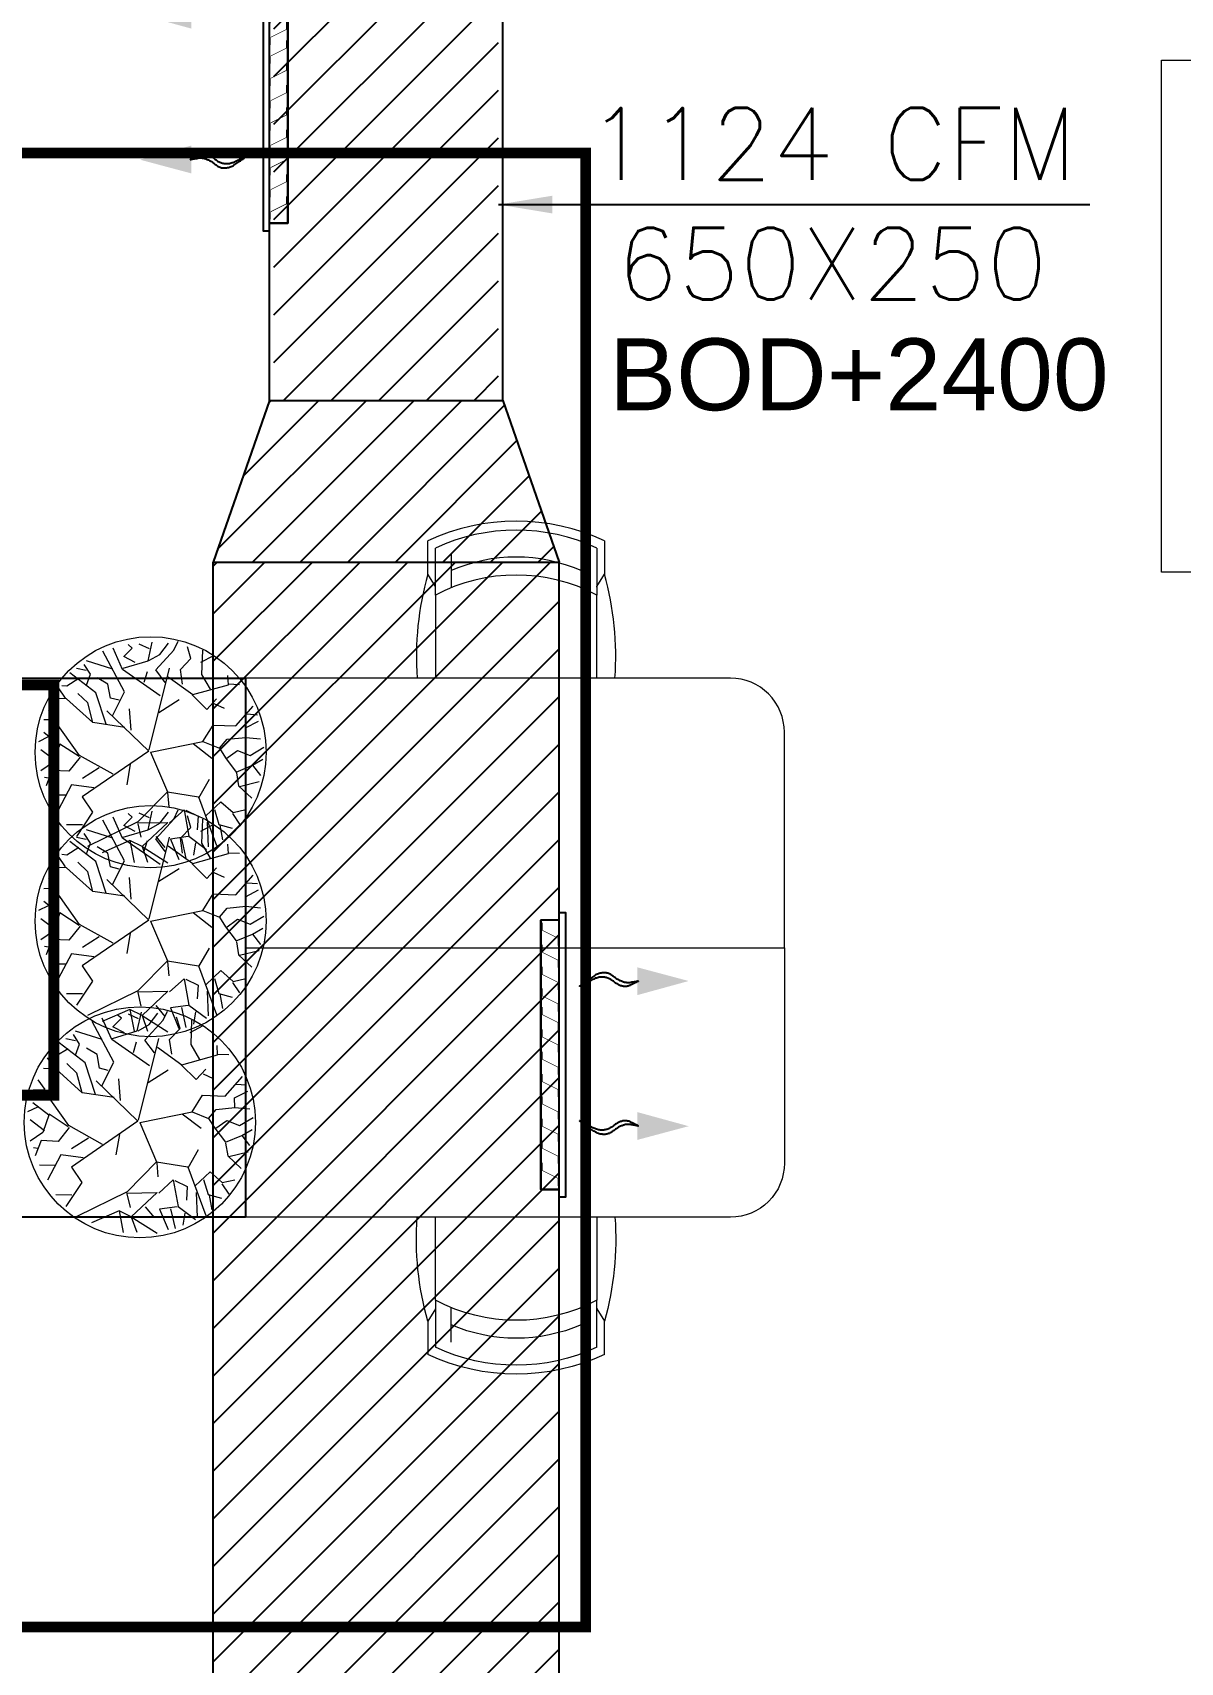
# Model space of a CAD drawing. Header units: millimetres. Extents: x 148480 to 578986, y 39883 to 155062.
# Drawn here: x 237398 to 240593, y 130264 to 134799 of the extents above; entities that cross this region are included whole.
import ezdxf

# ---------------------------------------------------------------- set-up
doc = ezdxf.new("R2010")
doc.units = ezdxf.units.MM
for name, pattern in [('CENTER', [2, 1.25, -0.25, 0.25, -0.25]), ('CONTINU', [0]), ('HIDDEN', [0.375, 0.25, -0.125])]:
    doc.linetypes.add(name, pattern=pattern)
for name, color, linetype in [('CEN', 252, 'CENTER'), ('Flooring', 44, 'Continuous'), ('HVAC-SECTIONS', 7, 'Continuous'), ('I - MODULAR', 44, 'Continuous'), ('Layer2', 4, 'Continuous'), ('Layer4', 6, 'Continuous'), ('M-HVAC ELLIPTICAL DUCT', 6, 'Continuous'), ('M-HVAC VRV PIPE', 4, 'Continuous'), ('M-HVAC-BOF', 6, 'Continuous'), ('M-HVAC-GRIL', 6, 'Continuous'), ('M-HVAC-INSULATION', 8, 'Continuous'), ('M-HVAC-SUPP', 4, 'Continuous'), ('M-HVAC-TEXT', 7, 'Continuous')]:
    doc.layers.add(name, color=color, linetype=linetype)
doc.layers.add('I-01$0$i-plants', color=7, linetype='Continuous', lineweight=13, true_color=0x86b300)
for name, color, linetype, lineweight in [('ID - MODULAR', 44, 'Continuous', 5), ('KDBS-SIDE THROW GRILLE', 1, 'Continuous', 18), ('M HVAC GRILLE', 6, 'Continuous', 13), ('M-HVAC-ADP TAG', 1, 'Continuous', 15)]:
    doc.layers.add(name, color=color, linetype=linetype, lineweight=lineweight)
doc.styles.add('ARAIL', font='arial.ttf')
doc.styles.add('R', font='romans.shx')
doc.styles.add('ROMAND', font='romand__.ttf')
doc.dimstyles.new('Vayucon', dxfattribs={"dimtxt": 200, "dimasz": 150, "dimexe": 0, "dimexo": 0, "dimgap": 9e-05, "dimtad": 1, "dimdec": 0, "dimrnd": 5, "dimzin": 0, "dimdsep": 46, "dimtxsty": 'ROMAND', "dimcen": 90, "dimclrd": 42, "dimclre": 8, "dimclrt": 7, "dimadec": 0, "dimazin": 0, "dimtfac": 1, "dimtdec": 0, "dimtofl": 0, "dimtmove": 1, "dimatfit": 0, "dimfxl": 1, "dimtolj": 1, "dimtzin": 0, "dimarcsym": 0})
pattern_1 = [(225, (811127.6, 15256.2), (66.29126, -66.29126), [])]

# ---------------------------------------------------------------- blocks, each defined once
blk = doc.blocks.new('GFC1')
at = {"layer": 'CEN', "color": 8, "linetype": 'HIDDEN', "lineweight": 0, "ltscale": 1500}
blk.add_lwpolyline([(311569.9, 131348.5), (307468.6, 131348.5), (307468.6, 135449.8), (311569.9, 135449.8)], close=True, dxfattribs=at)
at = {"layer": 'CEN', "color": 8, "linetype": 'Continuous', "lineweight": 0}
blk.add_lwpolyline([(310089.9, 132828.5), (308948.6, 132828.5), (308948.6, 133969.8), (310089.9, 133969.8)], close=True, dxfattribs=at)
at = {"layer": 'Flooring', "color": 8, "linetype": 'HIDDEN', "ltscale": 1500}
blk.add_lwpolyline([(328672.2, 130068.3, 1.540604), (310717.1, 129143.3, 0.119203), (311634.4, 128071.9, -0.704413), (307490.1, 113767.5)], format="xyb", dxfattribs=at)
at = {"layer": 'I - MODULAR', "color": 8, "linetype": 'Continuous'}
blk.add_lwpolyline([(310622.9, 132488.7), (308948.6, 132488.7), (308948.6, 133988.7), (310622.9, 133988.7)], close=True, dxfattribs=at)
at = {"layer": 'I-01$0$i-plants', "color": 8}
for p, q in [((310286.8, 133950.6), (310226.1, 134063.6)), ((310281.3, 134013.3), (310254.7, 134072.2)), ((310284.2, 134048.8), (310308.3, 134072.3)), ((310308.3, 134072.3), (310296.5, 134082.2)), ((310355.8, 134070.3), (310327.4, 134083.4)), ((310352.2, 134037.1), (310363.5, 134088.9)), ((310373.4, 134011.6), (310423.8, 134066.7)), ((310384.9, 134055), (310409.1, 134086.3)), ((310423.8, 134066.7), (310436.3, 134092)), ((310471.2, 134043.4), (310461.6, 134075.5)), ((310502.1, 133999.2), (310504.3, 134066.7)), ((310191.6, 133999.8), (310174.6, 134026.9)), ((310254.4, 134013.4), (310180.6, 134036.5)), ((310282.7, 134016.2), (310352.2, 134037.1)), ((310316.1, 134031.9), (310284.2, 134048.8)), ((310354.4, 134037.7), (310384.9, 134055)), ((310355.3, 133789), (310411.6, 134016.4)), ((310442.2, 134013.1), (310471.2, 134043.4)), ((310498.8, 134032.9), (310535.5, 134052.1)), ((310159.6, 133987.4), (310125.8, 133966.6)), ((310207, 133948.2), (310134.6, 134004)), ((310179.8, 134009.7), (310153.3, 134015.2)), ((310180.6, 133969.6), (310191.6, 133999.8)), ((310240.1, 133971.6), (310210.4, 133989.2)), ((310247.2, 133933.4), (310240.1, 133971.6)), ((310386.1, 133940), (310281.3, 134013.3)), ((310341.2, 133977.5), (310350.3, 134007.1)), ((310399.6, 133976.3), (310373.4, 134011.6)), ((310408.1, 133992.3), (310476.5, 133943.1)), ((310447.8, 133972), (310442.2, 134013.1)), ((310525.7, 133957.9), (310502.1, 133999.2)), ((310575.6, 133970.4), (310574.5, 133996.6)), ((310574.9, 133972.6), (310606.5, 133971.5)), ((310125.1, 133931.4), (310091.3, 133932.2)), ((310122.2, 133933.4), (310102.4, 133962.1)), ((310125.8, 133966.6), (310111.9, 133967.8)), ((310198.4, 133865), (310125.1, 133931.4)), ((310184.3, 133919.8), (310156.3, 133946.4)), ((310235.8, 133860.3), (310207, 133948.2)), ((310271.4, 133927.2), (310247.2, 133933.4)), ((310253.1, 133884.2), (310286.8, 133950.6)), ((310382, 133893.5), (310438.3, 133929.2)), ((310474.6, 133942.5), (310515.8, 133901.5)), ((310476.5, 133943.1), (310575.6, 133970.4)), ((310515.8, 133901.5), (310542.7, 133930.8)), ((310095.4, 133874.4), (310076.2, 133900.8)), ((310198.4, 133865), (310184.3, 133919.8)), ((310353.9, 133785.7), (310237.6, 133898.2)), ((310305.3, 133843.6), (310300.8, 133903.8)), ((310535.3, 133918), (310563.7, 133904.9)), ((310596.4, 133856), (310644.9, 133910.5)), ((310626.8, 133889.2), (310656.3, 133887)), ((310105.7, 133802.5), (310061.7, 133837.4)), ((310091, 133873.1), (310062.3, 133872.6)), ((310161.3, 133773.6), (310091, 133873.1)), ((310287.3, 133851.7), (310198.4, 133865)), ((310504.6, 133812.2), (310533.2, 133858.2)), ((310533.2, 133858.2), (310596.4, 133856)), ((310622.8, 133850.5), (310659.6, 133869.3)), ((310624, 133823.9), (310622.8, 133850.5)), ((310074.2, 133825.2), (310047, 133811.8)), ((310094.1, 133758.7), (310053.7, 133789.4)), ((310106.9, 133805.4), (310088.8, 133754.6)), ((310159.9, 133770.3), (310106.9, 133805.4)), ((310359.2, 133782.6), (310504.6, 133812.2)), ((310477.3, 133806.8), (310529.6, 133766.2)), ((310504.6, 133812.2), (310550.5, 133793.7)), ((310550.5, 133793.7), (310571.8, 133818.9)), ((310550.5, 133793.7), (310567.5, 133766.6)), ((310571.8, 133818.9), (310624, 133823.9)), ((310624, 133823.9), (310665.2, 133820)), ((310636.6, 133773.9), (310674.7, 133796.3)), ((310088.8, 133754.6), (310053.6, 133730.6)), ((310162.7, 133768.7), (310132, 133729.7)), ((310255, 133721.4), (310161.3, 133773.6)), ((310353.9, 133785.7), (310169, 133658.2)), ((310302.5, 133749), (310292.6, 133692.3)), ((310359.2, 133782.6), (310405.9, 133672.5)), ((310567.5, 133766.6), (310597.2, 133727.5)), ((310568.2, 133764.4), (310601.2, 133787.7)), ((310597.2, 133727.5), (310642.8, 133746.4)), ((310601.2, 133787.7), (310636.6, 133773.9)), ((310642.8, 133746.4), (310671.4, 133763.2)), ((310642.8, 133746.4), (310664.6, 133718)), ((310075.3, 133710.3), (310063.6, 133712.1)), ((310084.5, 133731.8), (310068.1, 133689.3)), ((310132, 133729.7), (310084.5, 133731.8)), ((310216.1, 133739.1), (310169.4, 133709.1)), ((310493.4, 133656), (310522.7, 133707.6)), ((310598, 133724.9), (310604, 133689.2)), ((310606.8, 133687.5), (310660.9, 133700.9)), ((310122.8, 133663), (310080.3, 133663.3)), ((310138.9, 133691.9), (310101.9, 133621.7)), ((310201.5, 133683.7), (310138.9, 133691.9)), ((310169.1, 133658.1), (310197.4, 133615.7)), ((310405.9, 133672.5), (310323.6, 133589.1)), ((310405.9, 133672.5), (310492.6, 133658.6)), ((310406.6, 133670.3), (310409.5, 133630.8)), ((310492.6, 133658.6), (310542.4, 133523.2)), ((310604, 133689.2), (310641.1, 133654.7)), ((310197.4, 133615.7), (310152.8, 133548.5)), ((310308.3, 133602.3), (310296.5, 133612.2)), ((310355.8, 133600.3), (310327.4, 133613.4)), ((310352.2, 133567.1), (310363.5, 133618.9)), ((310384.9, 133585), (310409.1, 133616.3)), ((310411.8, 133585.9), (310452.2, 133622.4)), ((310423.8, 133596.7), (310436.3, 133622)), ((310452.2, 133622.4), (310465.5, 133548.6)), ((310457, 133621), (310491.2, 133604.4)), ((310513.2, 133605.7), (310554.7, 133645)), ((310536.8, 133623.4), (310549.3, 133581.5)), ((310554.7, 133645), (310588.5, 133614.9)), ((310587.1, 133611.9), (310607, 133582.9)), ((310588.5, 133614.9), (310623.8, 133623)), ((310170, 133580.5), (310125.4, 133580.6)), ((310254.4, 133543.4), (310180.6, 133566.5)), ((310323.6, 133589.1), (310183.6, 133520.3)), ((310286.8, 133480.6), (310226.1, 133593.6)), ((310281.3, 133543.3), (310254.7, 133602.2)), ((310282.7, 133546.2), (310352.2, 133567.1)), ((310284.2, 133578.8), (310308.3, 133602.3)), ((310316.1, 133561.9), (310284.2, 133578.8)), ((310322.5, 133586), (310407, 133587.3)), ((310323.2, 133583.7), (310332.1, 133546.1)), ((310407, 133587.3), (310335.4, 133520.2)), ((310354.4, 133567.7), (310384.9, 133585)), ((310373.4, 133541.6), (310423.8, 133596.7)), ((310442.2, 133543.1), (310471.2, 133573.4)), ((310471.2, 133573.4), (310461.6, 133605.5)), ((310491.2, 133604.4), (310489, 133566.3)), ((310498.8, 133562.9), (310535.5, 133582.1)), ((310502.1, 133529.2), (310504.3, 133596.7)), ((310516.2, 133587.8), (310518.9, 133519)), ((310549.3, 133581.5), (310586, 133571.3)), ((310552.2, 133579.9), (310559.6, 133539.3)), ((310159.6, 133517.4), (310125.8, 133496.6)), ((310207, 133478.2), (310134.6, 133534)), ((310179.8, 133539.7), (310153.3, 133545.2)), ((310191.6, 133529.8), (310174.6, 133556.9)), ((310180.6, 133499.6), (310191.6, 133529.8)), ((310240.1, 133501.6), (310210.4, 133519.2)), ((310301.5, 133536.9), (310224.4, 133503.1)), ((310386.1, 133470), (310281.3, 133543.3)), ((310335.4, 133520.2), (310301.5, 133536.9)), ((310301.5, 133536.9), (310313, 133476)), ((310335.4, 133520.2), (310407.1, 133474.8)), ((310335.4, 133520.2), (310350.9, 133476.7)), ((310341.2, 133507.5), (310350.3, 133537.1)), ((310355.3, 133319), (310411.6, 133546.4)), ((310399.6, 133506.3), (310373.4, 133541.6)), ((310374, 133548), (310398.7, 133517.6)), ((310408.1, 133522.3), (310476.5, 133473.1)), ((310463.3, 133547.9), (310414.1, 133541)), ((310414.1, 133541), (310437.9, 133484.1)), ((310447.8, 133502), (310442.2, 133543.1)), ((310444.9, 133542.4), (310457.1, 133487)), ((310465.5, 133548.6), (310514.4, 133512.3)), ((310484.3, 133530.2), (310478.8, 133496.3)), ((310525.7, 133487.9), (310502.1, 133529.2)), ((310575.6, 133500.4), (310574.5, 133526.6)), ((310122.2, 133463.4), (310102.4, 133492.1)), ((310125.8, 133496.6), (310111.9, 133497.8)), ((310184.3, 133449.8), (310156.3, 133476.4)), ((310235.8, 133390.3), (310207, 133478.2)), ((310247.2, 133463.4), (310240.1, 133501.6)), ((310253.1, 133414.2), (310286.8, 133480.6)), ((310474.6, 133472.5), (310515.8, 133431.5)), ((310476.5, 133473.1), (310575.6, 133500.4)), ((310574.9, 133502.6), (310606.5, 133501.5)), ((310095.4, 133404.4), (310076.2, 133430.8)), ((310125.1, 133461.4), (310091.3, 133462.2)), ((310198.4, 133395), (310125.1, 133461.4)), ((310198.4, 133395), (310184.3, 133449.8)), ((310353.9, 133315.7), (310237.6, 133428.2)), ((310271.4, 133457.2), (310247.2, 133463.4)), ((310305.3, 133373.6), (310300.8, 133433.8)), ((310382, 133423.5), (310438.3, 133459.2)), ((310515.8, 133431.5), (310542.7, 133460.8)), ((310535.3, 133448), (310563.7, 133434.9)), ((310596.4, 133386), (310644.9, 133440.5)), ((310091, 133403.1), (310062.3, 133402.6)), ((310161.3, 133303.6), (310091, 133403.1)), ((310287.3, 133381.7), (310198.4, 133395)), ((310504.6, 133342.2), (310533.2, 133388.2)), ((310533.2, 133388.2), (310596.4, 133386)), ((310622.8, 133380.5), (310659.6, 133399.3)), ((310626.8, 133419.2), (310656.3, 133417)), ((310074.2, 133355.2), (310047, 133341.8)), ((310105.7, 133332.5), (310061.7, 133367.4)), ((310359.2, 133312.6), (310504.6, 133342.2)), ((310477.3, 133336.8), (310529.6, 133296.2)), ((310504.6, 133342.2), (310550.5, 133323.7)), ((310550.5, 133323.7), (310571.8, 133348.9)), ((310571.8, 133348.9), (310624, 133353.9)), ((310624, 133353.9), (310622.8, 133380.5)), ((310624, 133353.9), (310665.2, 133350)), ((310094.1, 133288.7), (310053.7, 133319.4)), ((310106.9, 133335.4), (310088.8, 133284.6)), ((310159.9, 133300.3), (310106.9, 133335.4)), ((310162.7, 133298.7), (310132, 133259.7)), ((310255, 133251.4), (310161.3, 133303.6)), ((310353.9, 133315.7), (310169, 133188.2)), ((310359.2, 133312.6), (310405.9, 133202.5)), ((310550.5, 133323.7), (310567.5, 133296.6)), ((310567.5, 133296.6), (310597.2, 133257.5)), ((310568.2, 133294.4), (310601.2, 133317.7)), ((310601.2, 133317.7), (310636.6, 133303.9)), ((310636.6, 133303.9), (310674.7, 133326.3)), ((310642.8, 133276.4), (310671.4, 133293.2)), ((310088.8, 133284.6), (310053.6, 133260.6)), ((310084.5, 133261.8), (310068.1, 133219.3)), ((310132, 133259.7), (310084.5, 133261.8)), ((310216.1, 133269.1), (310169.4, 133239.1)), ((310302.5, 133279), (310292.6, 133222.3)), ((310597.2, 133257.5), (310642.8, 133276.4)), ((310598, 133254.9), (310604, 133219.2)), ((310642.8, 133276.4), (310664.6, 133248)), ((310075.3, 133240.3), (310063.6, 133242.1)), ((310138.9, 133221.9), (310101.9, 133151.7)), ((310201.5, 133213.7), (310138.9, 133221.9)), ((310405.9, 133202.5), (310323.6, 133119.1)), ((310405.9, 133202.5), (310492.6, 133188.6)), ((310406.6, 133200.3), (310409.5, 133160.8)), ((310493.4, 133186), (310522.7, 133237.6)), ((310604, 133219.2), (310641.1, 133184.7)), ((310606.8, 133217.5), (310660.9, 133230.9)), ((310122.8, 133193), (310080.3, 133193.3)), ((310169.1, 133188.1), (310197.4, 133145.7)), ((310492.6, 133188.6), (310542.4, 133053.2)), ((310513.2, 133135.7), (310554.7, 133175)), ((310554.7, 133175), (310588.5, 133144.9)), ((310170, 133110.5), (310125.4, 133110.6)), ((310197.4, 133145.7), (310152.8, 133078.5)), ((310323.6, 133119.1), (310183.6, 133050.3)), ((310322.5, 133116), (310407, 133117.3)), ((310323.2, 133113.7), (310332.1, 133076.1)), ((310407, 133117.3), (310335.4, 133050.2)), ((310411.8, 133115.9), (310452.2, 133152.4)), ((310452.2, 133152.4), (310465.5, 133078.6)), ((310457, 133151), (310491.2, 133134.4)), ((310491.2, 133134.4), (310489, 133096.3)), ((310516.2, 133117.8), (310518.9, 133049)), ((310536.8, 133153.4), (310549.3, 133111.5)), ((310549.3, 133111.5), (310586, 133101.3)), ((310552.2, 133109.9), (310559.6, 133069.3)), ((310587.1, 133141.9), (310607, 133112.9)), ((310588.5, 133144.9), (310623.8, 133153)), ((310301.5, 133066.9), (310224.4, 133033.1)), ((310335.4, 133050.2), (310301.5, 133066.9)), ((310301.5, 133066.9), (310313, 133006)), ((310374, 133078), (310398.7, 133047.6)), ((310463.3, 133077.9), (310414.1, 133071)), ((310414.1, 133071), (310437.9, 133014.1)), ((310444.9, 133072.4), (310457.1, 133017)), ((310465.5, 133078.6), (310514.4, 133042.3)), ((310256.8, 132920.6), (310196.1, 133033.6)), ((310251.3, 132983.3), (310224.7, 133042.2)), ((310254.2, 133018.8), (310278.3, 133042.3)), ((310286.1, 133001.9), (310254.2, 133018.8)), ((310278.3, 133042.3), (310266.5, 133052.2)), ((310325.8, 133040.3), (310297.4, 133053.4)), ((310322.2, 133007.1), (310333.5, 133058.9)), ((310324.4, 133007.7), (310354.9, 133025)), ((310335.4, 133050.2), (310407.1, 133004.8)), ((310335.4, 133050.2), (310350.9, 133006.7)), ((310343.4, 132981.6), (310393.8, 133036.7)), ((310354.9, 133025), (310379.1, 133056.3)), ((310393.8, 133036.7), (310406.3, 133062)), ((310441.2, 133013.4), (310431.6, 133045.5)), ((310468.8, 133002.9), (310505.5, 133022.1)), ((310472.1, 132969.2), (310474.3, 133036.7)), ((310484.3, 133060.2), (310478.8, 133026.3)), ((310177, 132918.2), (310104.6, 132974)), ((310149.8, 132979.7), (310123.3, 132985.2)), ((310161.6, 132969.8), (310144.6, 132996.9)), ((310224.4, 132983.4), (310150.6, 133006.5)), ((310356.1, 132910), (310251.3, 132983.3)), ((310252.7, 132986.2), (310322.2, 133007.1)), ((310311.2, 132947.5), (310320.3, 132977.1)), ((310325.3, 132759), (310381.6, 132986.4)), ((310369.6, 132946.3), (310343.4, 132981.6)), ((310412.2, 132983.1), (310441.2, 133013.4)), ((310417.8, 132942), (310412.2, 132983.1)), ((310092.2, 132903.4), (310072.4, 132932.1)), ((310095.8, 132936.6), (310081.9, 132937.8)), ((310129.6, 132957.4), (310095.8, 132936.6)), ((310150.6, 132939.6), (310161.6, 132969.8)), ((310210.1, 132941.6), (310180.4, 132959.2)), ((310217.2, 132903.4), (310210.1, 132941.6)), ((310378.1, 132962.3), (310446.5, 132913.1)), ((310446.5, 132913.1), (310545.6, 132940.4)), ((310495.7, 132927.9), (310472.1, 132969.2)), ((310545.6, 132940.4), (310544.5, 132966.6)), ((310544.9, 132942.6), (310576.5, 132941.5)), ((310095.1, 132901.4), (310061.3, 132902.2)), ((310168.4, 132835), (310095.1, 132901.4)), ((310154.3, 132889.8), (310126.3, 132916.4)), ((310168.4, 132835), (310154.3, 132889.8)), ((310205.8, 132830.3), (310177, 132918.2)), ((310241.4, 132897.2), (310217.2, 132903.4)), ((310223.1, 132854.2), (310256.8, 132920.6)), ((310352, 132863.5), (310408.3, 132899.2)), ((310444.6, 132912.5), (310485.8, 132871.5)), ((310485.8, 132871.5), (310512.7, 132900.8)), ((310505.3, 132888), (310533.7, 132874.9)), ((310061, 132843.1), (310032.3, 132842.6)), ((310065.4, 132844.4), (310046.2, 132870.8)), ((310131.3, 132743.6), (310061, 132843.1)), ((310323.9, 132755.7), (310207.6, 132868.2)), ((310275.3, 132813.6), (310270.8, 132873.8)), ((310566.4, 132826), (310614.9, 132880.5)), ((310592.8, 132820.5), (310629.6, 132839.3)), ((310596.8, 132859.2), (310626.3, 132857)), ((310044.2, 132795.2), (310017, 132781.8)), ((310075.7, 132772.5), (310031.7, 132807.4)), ((310257.3, 132821.7), (310168.4, 132835)), ((310474.6, 132782.2), (310503.2, 132828.2)), ((310503.2, 132828.2), (310566.4, 132826)), ((310541.8, 132788.9), (310594, 132793.9)), ((310594, 132793.9), (310592.8, 132820.5)), ((310594, 132793.9), (310635.2, 132790)), ((310064.1, 132728.7), (310023.7, 132759.4)), ((310076.9, 132775.4), (310058.8, 132724.6)), ((310129.9, 132740.3), (310076.9, 132775.4)), ((310323.9, 132755.7), (310139, 132628.2)), ((310329.2, 132752.6), (310474.6, 132782.2)), ((310329.2, 132752.6), (310375.9, 132642.5)), ((310447.3, 132776.8), (310499.6, 132736.2)), ((310474.6, 132782.2), (310520.5, 132763.7)), ((310520.5, 132763.7), (310541.8, 132788.9)), ((310520.5, 132763.7), (310537.5, 132736.6)), ((310538.2, 132734.4), (310571.2, 132757.7)), ((310571.2, 132757.7), (310606.6, 132743.9)), ((310606.6, 132743.9), (310644.7, 132766.3)), ((310058.8, 132724.6), (310023.6, 132700.6)), ((310054.5, 132701.8), (310038.1, 132659.3)), ((310102, 132699.7), (310054.5, 132701.8)), ((310132.7, 132738.7), (310102, 132699.7)), ((310225, 132691.4), (310131.3, 132743.6)), ((310186.1, 132709.1), (310139.4, 132679.1)), ((310272.5, 132719), (310262.6, 132662.3)), ((310537.5, 132736.6), (310567.2, 132697.5)), ((310567.2, 132697.5), (310612.8, 132716.4)), ((310612.8, 132716.4), (310641.4, 132733.2)), ((310612.8, 132716.4), (310634.6, 132688)), ((310045.3, 132680.3), (310033.6, 132682.1)), ((310108.9, 132661.9), (310071.9, 132591.7)), ((310171.5, 132653.7), (310108.9, 132661.9)), ((310463.4, 132626), (310492.7, 132677.6)), ((310568, 132694.9), (310574, 132659.2)), ((310574, 132659.2), (310611.1, 132624.7)), ((310576.8, 132657.5), (310630.9, 132670.9)), ((310092.8, 132633), (310050.3, 132633.3)), ((310139.1, 132628.1), (310167.4, 132585.7)), ((310375.9, 132642.5), (310293.6, 132559.1)), ((310375.9, 132642.5), (310462.6, 132628.6)), ((310376.6, 132640.3), (310379.5, 132600.8)), ((310462.6, 132628.6), (310512.4, 132493.2)), ((310483.2, 132575.7), (310524.7, 132615)), ((310524.7, 132615), (310558.5, 132584.9)), ((310167.4, 132585.7), (310122.8, 132518.5)), ((310381.8, 132555.9), (310422.2, 132592.4)), ((310422.2, 132592.4), (310435.5, 132518.6)), ((310427, 132591), (310461.2, 132574.4)), ((310461.2, 132574.4), (310459, 132536.3)), ((310506.8, 132593.4), (310519.3, 132551.5)), ((310557.1, 132581.9), (310577, 132552.9)), ((310558.5, 132584.9), (310593.8, 132593)), ((310140, 132550.5), (310095.4, 132550.6)), ((310293.6, 132559.1), (310153.6, 132490.3)), ((310292.5, 132556), (310377, 132557.3)), ((310293.2, 132553.7), (310302.1, 132516.1)), ((310377, 132557.3), (310305.4, 132490.2)), ((310486.2, 132557.8), (310488.9, 132489)), ((310519.3, 132551.5), (310556, 132541.3)), ((310522.2, 132549.9), (310529.6, 132509.3)), ((310271.5, 132506.9), (310194.4, 132473.1)), ((310305.4, 132490.2), (310271.5, 132506.9)), ((310271.5, 132506.9), (310283, 132446)), ((310305.4, 132490.2), (310377.1, 132444.8)), ((310305.4, 132490.2), (310320.9, 132446.7)), ((310344, 132518), (310368.7, 132487.6)), ((310433.3, 132517.9), (310384.1, 132511)), ((310384.1, 132511), (310407.9, 132454.1)), ((310414.9, 132512.4), (310427.1, 132457)), ((310435.5, 132518.6), (310484.4, 132482.3)), ((310454.3, 132500.2), (310448.8, 132466.3))]:
    blk.add_line(p, q, dxfattribs=at)
at = {"layer": 'I-01$0$i-plants', "color": 8, "linetype": 'CONTINU'}
for centre in [(310359.2, 133782.6), (310359.2, 133312.6), (310329.2, 132752.6)]:
    blk.add_circle(centre, 321.5, dxfattribs=at)
at = {"layer": 'ID - MODULAR', "color": 8, "ltscale": 500}
for p, q in [((311130.4, 134277.7), (311130.4, 134370.9)), ((311151.6, 134219.8), (311151.6, 134350.6)), ((311601.2, 134350.6), (311601.2, 134219.8)), ((311622.4, 134370.9), (311622.4, 134277.7)), ((311151.6, 134243.5), (311130.4, 134277.7)), ((311151.6, 134241.8), (311151.6, 134243.5)), ((311601.2, 134243.5), (311622.4, 134277.7)), ((311601.2, 134241.8), (311601.2, 134243.5)), ((311151.6, 134219.8), (311151.6, 133988.7)), ((311601.2, 133988.7), (311601.2, 134219.8)), ((311151.6, 132257.6), (311151.6, 132488.7)), ((311601.2, 132488.7), (311601.2, 132257.6)), ((311151.6, 132257.6), (311151.6, 132126.9)), ((311601.2, 132126.9), (311601.2, 132257.6)), ((311151.6, 132234), (311130.4, 132199.8)), ((311151.6, 132235.7), (311151.6, 132234)), ((311601.2, 132235.7), (311601.2, 132234)), ((311601.2, 132234), (311622.4, 132199.8)), ((311130.4, 132199.8), (311130.4, 132106.6)), ((311622.4, 132106.6), (311622.4, 132199.8))]:
    blk.add_line(p, q, dxfattribs=at)
at = {"layer": 'ID - MODULAR', "color": 8, "ltscale": 500, "extrusion": (0, 0, -1)}
for p, q in [((311195.3, 134336.7), (311195.3, 134240.3)), ((311557.4, 134336.7), (311557.4, 134240.3)), ((311195.3, 132140.8), (311195.3, 132237.2)), ((311557.4, 132140.8), (311557.4, 132237.2))]:
    blk.add_line(p, q, dxfattribs=at)
at = {"layer": 'ID - MODULAR', "color": 8, "ltscale": 500}
for points in [[(312122.9, 133238.7), (312122.9, 133838.7, 0.414214), (311972.9, 133988.7), (310622.9, 133988.7), (310622.9, 133238.7)], [(312122.9, 133238.7), (312122.9, 132638.7, -0.414214), (311972.9, 132488.7), (310622.9, 132488.7), (310622.9, 133238.7)]]:
    blk.add_lwpolyline(points, format="xyb", close=True, dxfattribs=at)
for centre, major_axis, start_param, end_param in [((311376.4, 133844.7), (0, -580.8), 2.704257, 3.578932), ((311376.4, 133869.7), (0, 530.9), 5.845838, 6.720513), ((311376.4, 133869.7), (0, 455.9), 5.8748, 6.691551), ((311376.4, 133794.8), (0, -480.9), 2.65511, 3.628104), ((311937.5, 134050.4), (0, -838.5), 4.437818, 4.785935), ((310815.2, 134050.4), (0, -838.5), 1.49727, 1.845387)]:
    blk.add_ellipse(centre, major_axis=major_axis, ratio=1, start_param=start_param, end_param=end_param, dxfattribs=at)
at = {"layer": 'ID - MODULAR', "color": 8, "ltscale": 500, "extrusion": (0, 0, -1)}
for centre, major_axis, start_param, end_param in [((311937.5, 132427.1), (0, 838.5), 4.437818, 4.785935), ((310815.2, 132427.1), (0, 838.5), 1.49727, 1.845387), ((311376.4, 132682.7), (0, 480.9), 2.65511, 3.628104), ((311376.4, 132607.8), (0, -455.9), 5.8748, 6.691551), ((311376.4, 132607.8), (0, -530.9), 5.845838, 6.720513), ((311376.4, 132632.8), (0, 580.8), 2.704257, 3.578932)]:
    blk.add_ellipse(centre, major_axis=major_axis, ratio=1, start_param=start_param, end_param=end_param, dxfattribs=at)
blk = doc.blocks.new('BEAM')
at = {"layer": 'CEN', "color": 11, "linetype": 'HIDDEN', "lineweight": 0, "ltscale": 1500, "const_width": 30}
blk.add_lwpolyline([(371569.9, 131348.5), (367468.6, 131348.5), (367468.6, 135449.8), (371569.9, 135449.8)], close=True, dxfattribs=at)
at = {"layer": 'CEN', "color": 11, "linetype": 'Continuous', "lineweight": 0, "const_width": 30}
blk.add_lwpolyline([(370089.9, 132828.5), (368948.6, 132828.5), (368948.6, 133969.8), (370089.9, 133969.8)], close=True, dxfattribs=at)
blk = doc.blocks.new('BEE')
at = {"layer": 'M-HVAC VRV PIPE', "linetype": 'Continuous'}
blk.add_blockref('BEAM', (0, 0), dxfattribs=at)
blk = doc.blocks.new('RAAAA')
at = {"linetype": 'Continuous', "ltscale": 1000}
for points in [[(363, 0, 0), (363, 0, 0), (364, 0, 0), (364, 0, 0), (365, 0, 0), (366, 0, 0), (367, -1, 0), (368, -1, 0), (369, -1, 0), (371, -1, 0), (373, -2, 0), (374, -2, 0), (377, -2, 0), (379, -3, 0), (381, -3, 0), (384, -4, 0), (387, -4, 0), (390, -5, 0), (393, -5, 0), (397, -6, 0), (400, -6, 0), (404, -7, 0), (408, -8, 0), (412, -8, 0), (416, -9, 0), (421, -10, 0), (421, -10, 0), (425, -11, 0), (430, -11, 0), (435, -11, 0), (439, -11, 0), (444, -11, 0), (449, -11, 0), (454, -10, 0), (459, -10, 0), (464, -9, 0), (468, -7, 0), (473, -6, 0), (478, -4, 0), (483, -2, 0), (488, 0, 0), (494, 2, 0), (499, 4, 0), (504, 7, 0), (509, 10, 0), (514, 13, 0), (519, 16, 0), (525, 20, 0), (530, 24, 0), (535, 28, 0), (541, 32, 0), (546, 36, 0), (546, 36, 0), (552, 40, 0), (557, 44, 0), (563, 48, 0), (568, 51, 0), (574, 54, 0), (580, 56, 0), (586, 58, 0), (592, 60, 0), (598, 61, 0), (604, 62, 0), (610, 62, 0), (616, 62, 0), (622, 62, 0), (628, 61, 0), (635, 60, 0), (641, 59, 0), (648, 57, 0), (654, 55, 0), (661, 52, 0), (668, 49, 0), (675, 46, 0), (681, 42, 0), (688, 38, 0), (695, 33, 0), (702, 28, 0), (702, 28, 0), (709, 23, 0), (716, 19, 0), (722, 14, 0), (728, 10, 0), (734, 5, 0), (740, 1, 0), (745, -2, 0), (750, -6, 0), (755, -9, 0), (759, -13, 0), (763, -15, 0), (767, -18, 0), (771, -21, 0), (774, -23, 0), (777, -25, 0), (779, -27, 0), (782, -29, 0), (784, -31, 0), (786, -32, 0), (787, -33, 0), (789, -34, 0), (790, -35, 0), (790, -35, 0), (791, -35, 0), (791, -36, 0)], [(363, 0, 0), (363, 0, 0), (364, 0, 0), (364, 0, 0), (365, -1, 0), (366, -1, 0), (367, -2, 0), (368, -2, 0), (369, -3, 0), (371, -4, 0), (373, -5, 0), (374, -5, 0), (377, -6, 0), (379, -8, 0), (381, -9, 0), (384, -10, 0), (387, -12, 0), (390, -13, 0), (393, -15, 0), (397, -16, 0), (400, -18, 0), (404, -20, 0), (408, -22, 0), (412, -24, 0), (416, -26, 0), (421, -28, 0), (421, -28, 0), (425, -30, 0), (430, -32, 0), (435, -34, 0), (439, -35, 0), (444, -36, 0), (449, -37, 0), (454, -37, 0), (459, -38, 0), (464, -38, 0), (468, -37, 0), (473, -37, 0), (478, -36, 0), (483, -35, 0), (488, -33, 0), (494, -32, 0), (499, -30, 0), (504, -28, 0), (509, -25, 0), (514, -22, 0), (519, -19, 0), (525, -16, 0), (530, -13, 0), (535, -9, 0), (541, -5, 0), (546, 0, 0), (546, 0, 0), (552, 4, 0), (557, 8, 0), (563, 12, 0), (568, 15, 0), (574, 18, 0), (580, 21, 0), (586, 23, 0), (592, 25, 0), (598, 27, 0), (604, 28, 0), (610, 29, 0), (616, 30, 0), (622, 30, 0), (628, 31, 0), (635, 30, 0), (641, 30, 0), (648, 29, 0), (654, 28, 0), (661, 26, 0), (668, 24, 0), (675, 22, 0), (681, 20, 0), (688, 17, 0), (695, 14, 0), (702, 10, 0), (702, 10, 0), (709, 7, 0), (716, 3, 0), (722, 0, 0), (728, -3, 0), (734, -6, 0), (740, -9, 0), (745, -12, 0), (750, -14, 0), (755, -17, 0), (759, -19, 0), (763, -21, 0), (767, -23, 0), (771, -25, 0), (774, -27, 0), (777, -28, 0), (779, -30, 0), (782, -31, 0), (784, -32, 0), (786, -33, 0), (787, -34, 0), (789, -34, 0), (790, -35, 0), (790, -35, 0), (791, -35, 0), (791, -36, 0)]]:
    blk.add_polyline3d(points, dxfattribs=at)
blk.add_solid([(373, 101), (0, 0), (373, -101)], dxfattribs=at)
blk = doc.blocks.new('600X200 SIDE THROW GRILLE')
at = {"layer": 'M-HVAC-GRIL', "linetype": 'ByBlock'}
blk.add_lwpolyline([(375, -5), (396.4, -5), (396.4, 12.1), (-396.4, 12.1), (-396.4, -5), (-375, -5), (375, -5), (375, -56.4), (-375, -56.4), (-375, -5), (-375, -56.4), (375, -56.4), (375, -56.4)], dxfattribs=at)
at = {"layer": 'M-HVAC-GRIL', "lineweight": 0, "const_width": 1.71}
for points in [[(-364.6, -8.9), (-343.2, -8.9), (-321.8, -51.7), (-300.3, -51.7)], [(-303.2, -8.9), (-281.8, -8.9), (-260.3, -51.7), (-238.9, -51.7)], [(-241.8, -8.9), (-220.3, -8.9), (-198.9, -51.7), (-177.5, -51.7)], [(-179.6, -8.9), (-158.2, -8.9), (-136.8, -51.7), (-115.3, -51.7)], [(-117.5, -8.9), (-96, -8.9), (-74.6, -51.7), (-53.2, -51.7)], [(-55.3, -8.9), (-33.9, -8.9), (-12.5, -51.7), (9, -51.7)], [(6.8, -8.9), (28.2, -8.9), (49.7, -51.7), (71.1, -51.7)], [(69, -8.9), (90.4, -8.9), (111.8, -51.7), (133.2, -51.7)], [(120.6, -8.9), (142.1, -8.9), (163.5, -51.7), (184.9, -51.7)], [(180.8, -8.9), (202.2, -8.9), (223.6, -51.7), (245.1, -51.7)], [(242.2, -8.9), (263.6, -8.9), (285.1, -51.7), (306.5, -51.7)], [(303.6, -8.9), (325.1, -8.9), (346.5, -51.7), (367.9, -51.7)]]:
    blk.add_lwpolyline(points, dxfattribs=at)
at = {"layer": 'M-HVAC-SUPP'}
for p, xscale, yscale, zscale, rotation in [((-198.5, 355.3), -0.3839999997941415, 0.3839999997941436, 0.3839999997941436, 90.2028781887322), ((205.5, 355.3), 0.3839999997941415, 0.3839999997941415, 0.3839999997941415, 269.7971218112675)]:
    blk.add_blockref('RAAAA', p, dxfattribs=dict(at, xscale=xscale, yscale=yscale, zscale=zscale, rotation=rotation))
blk = doc.blocks.new('jyfhg')
at = {"layer": 'KDBS-SIDE THROW GRILLE', "xscale": -1, "rotation": 90.00000000000006}
blk.add_blockref('600X200 SIDE THROW GRILLE', (-100, -325), dxfattribs=at)

msp = doc.modelspace()

# ---------------------------------------------------------------- block references
at = {"layer": 'Layer4', "linetype": 'Continuous', "rotation": 360}
msp.add_blockref('GFC1', (-72632.4, -986), dxfattribs=at)

# ---------------------------------------------------------------- next in the draw order: hatches: boundary and pattern name
at = {"layer": 'M-HVAC-INSULATION'}
h = msp.add_hatch(dxfattribs=at)
h.set_pattern_fill('ANSI31', color=26, scale=750, angle=180, style=0)
h.set_pattern_definition(pattern_1)
h.paths.add_polyline_path([(238069.9, 133775.8), (238694.9, 133775.8), (238694.9, 140493.1), (238069.9, 140493.1)])
h = msp.add_hatch(dxfattribs=at)
h.set_pattern_fill('ANSI31', color=26, scale=750, angle=180, style=0)
h.set_pattern_definition([(225, (811127.6, 20461.35), (66.29126, -66.29126), [])])
h.paths.add_polyline_path([(237900.9, 133325.8), (238863.9, 133325.8), (238707.4, 133775.8), (238057.4, 133775.8)])
h = msp.add_hatch(dxfattribs=at)
h.set_pattern_fill('ANSI31', color=26, scale=750, angle=180, style=0)
h.set_pattern_definition(pattern_1)
h.paths.add_polyline_path([(237900.9, 118698.2), (238863.9, 118698.2), (238863.9, 133325.8), (237900.9, 133325.8)])

# ---------------------------------------------------------------- next in the draw order: linework, layer by layer
at = {"layer": 'M-HVAC ELLIPTICAL DUCT', "linetype": 'Continuous'}
for p, q in [((238057.4, 133775.8, 0), (238057.4, 140493.1, 0)), ((238707.4, 133775.8, 0), (238707.4, 140493.1, 0)), ((238057.4, 133775.8, 0), (237900.9, 133325.8)), ((238057.4, 133775.8, 0), (238707.4, 133775.8, 0)), ((238707.4, 133775.8, 0), (238863.9, 133325.8)), ((237900.9, 133325.8), (238863.9, 133325.8)), ((237900.9, 115698.2), (237900.9, 133325.8)), ((238863.9, 115698.2), (238863.9, 133325.8))]:
    msp.add_line(p, q, dxfattribs=at)
at = {"layer": 'M-HVAC-ADP TAG', "color": 0}
msp.add_lwpolyline([(240540.4, 134722.3), (242946.6, 134722.3), (242946.6, 133297.9), (240540.4, 133297.9)], close=True, dxfattribs=at)

# ---------------------------------------------------------------- next in the draw order: block references
at = {"layer": 'Layer2', "linetype": 'Continuous', "rotation": 360}
msp.add_blockref('BEE', (-132632.4, -986), dxfattribs=at)
at = {"layer": 'M HVAC GRILLE', "color": 0, "xscale": -1, "rotation": 180}
msp.add_blockref('jyfhg', (238152.4, 134319, 0), dxfattribs=at)
at = {"layer": 'M HVAC GRILLE', "color": 0, "rotation": 179.9999999999999}
msp.add_blockref('jyfhg', (238768.9, 131629.5), dxfattribs=at)

# ---------------------------------------------------------------- next in the draw order: texts
at = {"layer": 'M-HVAC-BOF', "color": 6, "lineweight": -2, "insert": (239003.1, 133948.2), "char_height": 200, "width": 1028.731, "attachment_point": 1, "style": 'ARAIL'}
msp.add_mtext('BOD+2400', dxfattribs=at)
at = {"layer": 'M-HVAC-TEXT', "color": 7, "insert": (239623.3, 134589.6, 0), "char_height": 200, "width": 2790.775, "attachment_point": 2, "style": 'R'}
msp.add_mtext('1124 CFM\\P650X250', dxfattribs=at)

# ---------------------------------------------------------------- next in the draw order: leaders
at = {"layer": 'HVAC-SECTIONS', "color": 0, "linetype": 'Continuous'}
msp.add_leader([(238694.9, 134320.6, 0), (240341, 134320.6, 0)], dimstyle='Vayucon', override={"dimgap": 9e-05, "dimtad": 0}, dxfattribs=at)

doc.saveas('drawing.dxf')
